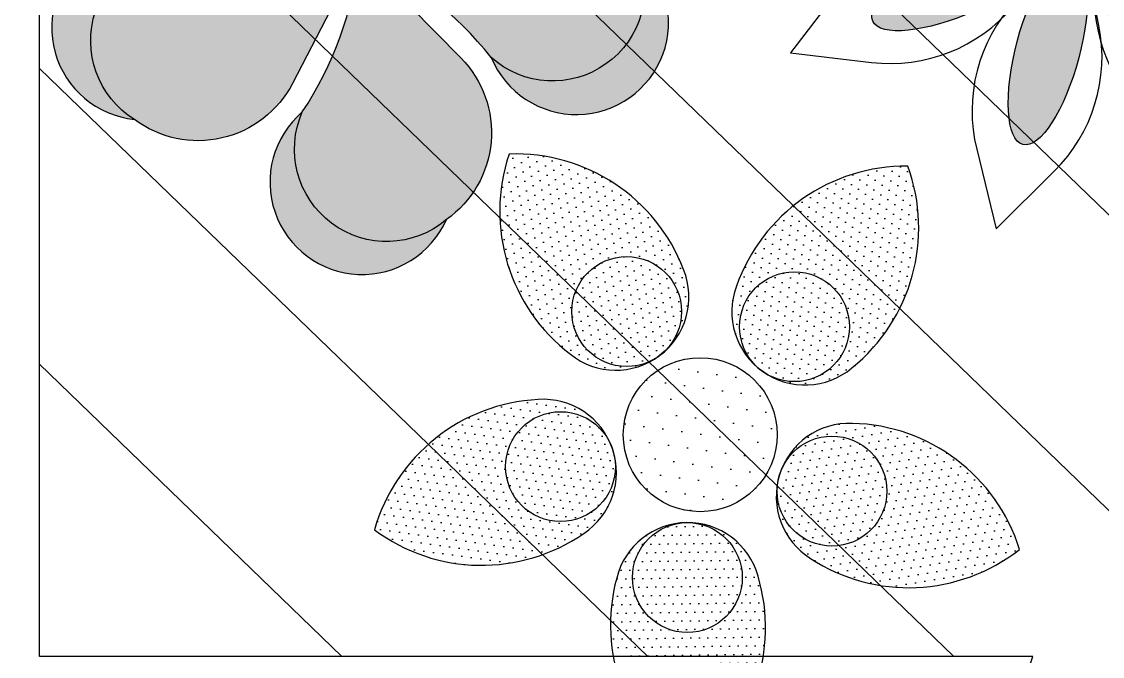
# Model space of a CAD drawing. Header units: millimetres. Extents: x 60.6 to 115.2, y 47.4 to 73.6.
# Drawn here: x 106.322 to 107.129, y 61.745 to 62.218 of the extents above; entities that cross this region are included whole.
import ezdxf

# ---------------------------------------------------------------- set-up
doc = ezdxf.new("R2010")
doc.units = ezdxf.units.MM
doc.layers.add('hatch 3', color=7, linetype='Continuous', true_color=0x57792a)
doc.layers.add('paving', color=251, linetype='Continuous', lineweight=30)
doc.layers.add('trees', color=118, linetype='Continuous')
pattern_1 = [(0, (-555.0435723174535, -382.4851912321677), (0.02778125, 0.05556249999999999), [0, -0.05556249999999999])]
pattern_2 = [(71.99999999999999, (192.2471370430775, -646.0722304677458), (-0.04425819931167044, 0.04359129559328276), [0, -0.05556249999999999])]
pattern_3 = [(144, (673.8588372499343, -16.80940638435482), (-0.05513432145547956, -0.02862159770970771), [0, -0.05556249999999999])]
pattern_4 = [(215.9999999999999, (224.2205279968658, 635.6834459915049), (0.01018331470552147, -0.06128041579020829), [0, -0.05556249999999998])]
pattern_5 = [(287.9999999999999, (-535.282929972424, 409.6833820927636), (0.06142795606162846, -0.009251782093366783), [0, -0.05556249999999997])]

# ---------------------------------------------------------------- blocks, each defined once
blk = doc.blocks.new('f6')
at = {"true_color": 0x297dd6}
h = blk.add_hatch(dxfattribs=at)
h.set_pattern_fill('DOTS', color=152, scale=0.035, style=0)
h.set_pattern_definition(pattern_1)
edge = h.paths.add_edge_path()
edge.add_arc((0.758425289384154, 1.239367710916188), 1.165600453108289, 124.6664119956931, 195.8507264397759)
edge.add_arc((0.09543470374762819, 1.042358418841639), 0.474084537981225, 194.8313336975684, 345.1686663024316)
edge.add_arc((-0.5675558818888976, 1.239367710916188), 1.165600453108289, 344.1492735602241, 415.3335880043069)
h = blk.add_hatch()
h.set_pattern_fill('DOTS', color=6, scale=0.035, style=0)
h.set_pattern_definition(pattern_1)
edge = h.paths.add_edge_path()
edge.add_arc((0.09543470374762819, 0.924300190205372), 0.3560263093449976, 0, 360)
h = blk.add_hatch(dxfattribs=at)
h.set_pattern_fill('DOTS', color=152, scale=0.035, angle=71.99999999999999, style=0)
h.set_pattern_definition(pattern_2)
edge = h.paths.add_edge_path()
edge.add_arc((-0.9443424341693475, 1.1042909985447), 1.165600453108376, 196.6664119956955, 267.8507264397782)
edge.add_arc((-0.9618508212433632, 0.4128702625318352), 0.474084537981221, 266.8313336975645, 417.1686663024277)
edge.add_arc((-1.354093150313935, -0.1567920348794258), 1.165600453108433, 56.14927356022203, 127.3335880043047)
h = blk.add_hatch(dxfattribs=at)
h.set_pattern_fill('DOTS', color=152, scale=0.035, angle=-72.00000000000006, style=0)
h.set_pattern_definition(pattern_5)
edge = h.paths.add_edge_path()
edge.add_arc((1.413075040935843, -0.3383196286392502), 1.165600453108433, 52.66641199569528, 123.850726439778)
edge.add_arc((1.020832711865271, 0.2313426687720108), 0.474084537981221, 122.8313336975722, 273.1686663024354)
edge.add_arc((1.003324324791255, 0.9227634047848761), 1.165600453108375, 272.1492735602218, 343.3335880043045)
h = blk.add_hatch()
h.set_pattern_fill('DOTS', color=6, scale=0.035, angle=71.99999999999999, style=0)
h.set_pattern_definition(pattern_2)
edge = h.paths.add_edge_path()
edge.add_arc((-0.8495707735966107, 0.3763882635573736), 0.3560263093449976, 0, 360)
at = {"true_color": 0xff4242}
h = blk.add_hatch(dxfattribs=at)
h.set_pattern_fill('DOTS', color=20, scale=0.06999999999999999, style=0)
h.set_pattern_definition([(0, (-555.0435723174535, -382.4851912321677), (0.05556249999999999, 0.111125), [0, -0.111125])])
edge = h.paths.add_edge_path()
edge.add_arc((0, 0), 0.498886422826332, 0, 360)
h = blk.add_hatch()
h.set_pattern_fill('DOTS', color=6, scale=0.035, angle=-72.00000000000006, style=0)
h.set_pattern_definition(pattern_5)
edge = h.paths.add_edge_path()
edge.add_arc((0.9085526642186323, 0.1948606697976629), 0.3560263093449976, 0, 360)
at = {"true_color": 0x297dd6}
h = blk.add_hatch(dxfattribs=at)
h.set_pattern_fill('DOTS', color=152, scale=0.035, angle=144, style=0)
h.set_pattern_definition(pattern_3)
edge = h.paths.add_edge_path()
edge.add_arc((-1.342061010719853, -0.556878340344892), 1.165600453108343, 268.6664119956968, 339.8507264397795)
edge.add_arc((-0.6898912033831369, -0.7871905636526491), 0.4740845379811423, 338.8313336975639, 489.1686663024272)
edge.add_arc((-0.2693197089385462, -1.336270517636835), 1.165600453108389, 128.1492735602179, 199.3335880043006)
h = blk.add_hatch()
h.set_pattern_fill('DOTS', color=6, scale=0.035, angle=144, style=0)
h.set_pattern_definition(pattern_3)
edge = h.paths.add_edge_path()
edge.add_arc((-0.6204983176789938, -0.6916794503601977), 0.3560263093449976, 0, 360)
h = blk.add_hatch(dxfattribs=at)
h.set_pattern_fill('DOTS', color=152, scale=0.035, angle=-144.0000000000001, style=0)
h.set_pattern_definition(pattern_4)
edge = h.paths.add_edge_path()
edge.add_arc((0.1149031145682937, -1.448460740476564), 1.165600453108296, 340.6664119957008, 411.8507264397834)
edge.add_arc((0.535474609012805, -0.8993807864924348), 0.4740845379811423, 50.83133369757284, 201.1686663024361)
edge.add_arc((1.187644416349441, -0.6690685631846209), 1.165600453108289, 200.1492735602245, 271.3335880043072)
h = blk.add_hatch()
h.set_pattern_fill('DOTS', color=6, scale=0.035, angle=-144.0000000000001, style=0)
h.set_pattern_definition(pattern_4)
edge = h.paths.add_edge_path()
edge.add_arc((0.4660817233085481, -0.8038696731999835), 0.3560263093449976, 0, 360)
at = {"color": 152, "true_color": 0x297dd6}
for points in [[(0.09543470374762819, 2.198048001546795, 0.3209893809381569), (-0.3628550189267798, 0.9210048888398887, 0.7696681608329942), (0.5537244264220362, 0.9210048888398887, 0.3209893809381569)], [(-2.060976929689673, 0.7699979838098443, 0.3209893809381569), (-0.9880560684135844, -0.0604894676666845, 0.7696681608329942), (-0.7048174431059806, 0.8112293865344782, 0.3209893809381569)], [(2.119958820311581, 0.5884703900500199, 0.3209893809381569), (0.7637993337278886, 0.6297017927746538, 0.7696681608329942), (1.047037959035492, -0.2420170614265089, 0.3209893809381569)], [(-1.369188496325364, -1.722163076283323, 0.3209893809381569), (-0.2477972141435885, -0.9583894358190719, 0.7696681608329942), (-0.9893255621253729, -0.4196375552886593, 0.3209893809381569)], [(1.214771901955032, -1.834353299122995, 0.3209893809381569), (0.834908967755041, -0.5318277781284451, 0.7696681608329942), (0.09338061977325651, -1.070579658658858, 0.3209893809381569)]]:
    blk.add_lwpolyline(points, format="xyb", close=True, dxfattribs=at)
at = {"color": 20, "true_color": 0xff4242}
for centre, radius in [((0.09543470374762819, 0.924300190205372), 0.3560263093449976), ((-0.8495707735966107, 0.3763882635573736), 0.3560263093449976), ((0, 0), 0.498886422826332), ((0.9085526642186323, 0.1948606697976629), 0.3560263093449976), ((-0.6204983176789938, -0.6916794503601977), 0.3560263093449976), ((0.4660817233085481, -0.8038696731999835), 0.3560263093449976)]:
    blk.add_circle(centre, radius, dxfattribs=at)
blk = doc.blocks.new('f2')
h = blk.add_hatch(color=6)
h.set_gradient(color1=(255, 0, 255), color2=(255, 148, 255), rotation=149.99999999999997, centered=1, one_color=1, tint=0.7900000214576721, name='SPHERICAL')
edge = h.paths.add_edge_path()
edge.add_arc((-0.30286094538077, 0.8935600880075695), 0.3827096552513209, 328.5005418024725, 534.1280019442122)
edge.add_arc((-0.3575548338541023, 0.7318413212193562), 0.3829239116107604, -5.7318021509013874, 148.3603458975861, ccw=False)
h = blk.add_hatch(color=4)
h.set_gradient(color1=(0, 255, 255), color2=(148, 255, 148), rotation=149.99999999999997, centered=1, tint=0.7900000214576721, name='SPHERICAL')
edge = h.paths.add_edge_path()
edge.add_line((1.13686837721616e-13, 6.821210263296962e-13), (-0.5336720486659488, 0.2772500015749984))
edge.add_arc((-0.3303525103445628, 0.6686150292887358), 0.441027685730268, 143.2141610671518, 242.5474999963788, ccw=False)
edge.add_arc((-0.3575548338799015, 0.7318413212030888), 0.382923911634806, -5.731802148093891, 148.3603458818587, ccw=False)
edge.add_arc((1.44726958630213, 0.2982549525804434), 1.477682398952213, 164.4819112068399, 191.6445595628605)
h = blk.add_hatch(color=4)
h.set_gradient(color1=(0, 255, 255), color2=(148, 255, 148), rotation=149.99999999999997, centered=1, tint=0.7900000214576721, name='SPHERICAL')
edge = h.paths.add_edge_path()
edge.add_line((1.13686837721616e-13, 5.684341886080801e-13), (0.09876668817935297, 0.5932272416258684))
edge.add_arc((0.5338061406664021, 0.5207973143828026), 0.4410276857303488, 71.2141610671593, 170.5474999963862, ccw=False)
edge.add_arc((0.585531937333857, 0.5662062601323633), 0.3829239116348236, -77.73180214808349, 76.3603458818692, ccw=False)
edge.add_arc((0.730888213777775, -1.284269321884207), 1.477682398952319, 92.48191120683994, 119.6445595628605)
h = blk.add_hatch(color=6)
h.set_gradient(color1=(255, 0, 255), color2=(255, 148, 255), rotation=149.99999999999997, centered=1, one_color=1, tint=0.7900000214576721, name='SPHERICAL')
edge = h.paths.add_edge_path()
edge.add_arc((0.7562369653455143, 0.5641631283255841), 0.3827096552513473, 256.5005418024642, 462.128001944204)
edge.add_arc((0.5855319373576487, 0.5662062601127753), 0.3829239116107868, -77.73180215090969, 76.36034589757782, ccw=False)
h = blk.add_hatch(color=6)
h.set_gradient(color1=(255, 0, 255), color2=(255, 148, 255), rotation=149.99999999999997, centered=1, one_color=1, tint=0.7900000214576721, name='SPHERICAL')
edge = h.paths.add_edge_path()
edge.add_arc((-0.9434153234556035, -0.01191262294611453), 0.3827096552512976, 40.50054180247453, 246.1280019442142)
edge.add_arc((-0.8065129775211696, -0.1139034492271033), 0.3829239116107372, 66.2681978491006, 220.3603458975881, ccw=False)
h = blk.add_hatch(color=4)
h.set_gradient(color1=(0, 255, 255), color2=(148, 255, 148), rotation=149.99999999999997, centered=1, tint=0.7900000214576721, name='SPHERICAL')
edge = h.paths.add_edge_path()
edge.add_line((1.13686837721616e-13, 5.684341886080801e-13), (-0.4285941531005619, -0.4218773172709689))
edge.add_arc((-0.7379752203280063, -0.1075705008926576), 0.4410276857303427, 215.2141610671491, 314.5474999963761, ccw=False)
edge.add_arc((-0.8065129775133264, -0.113903449256468), 0.3829239116348077, 66.2681978519102, 220.3603458818629, ccw=False)
edge.add_arc((0.1635735814412176, 1.468601019892605), 1.477682398952291, 236.4819112068376, 263.6445595628583)
h = blk.add_hatch(color=4)
h.set_gradient(color1=(0, 255, 255), color2=(148, 255, 148), rotation=149.99999999999997, centered=1, tint=0.7900000214576721, name='SPHERICAL')
edge = h.paths.add_edge_path()
edge.add_line((1.13686837721616e-13, 5.684341886080801e-13), (0.5947132189171498, 0.0893845968032565))
edge.add_arc((0.6602628486798723, -0.3467445877495119), 0.4410276857303776, -0.7858389328474118, 98.54749999637949, ccw=False)
edge.add_arc((0.7194334726509333, -0.3819066077973833), 0.3829239116348258, -149.73180214809207, 4.36034588186061, ccw=False)
edge.add_arc((-0.9955558282106018, -1.091977044212591), 1.4776823989521, 20.48191120683801, 47.6445595628586)
h = blk.add_hatch(color=6)
edge = h.paths.add_edge_path()
edge.add_arc((1.13686837721616e-13, 2.273736754432321e-13), 0.08501065561668127, 0, 360)
h = blk.add_hatch(color=4)
h.set_gradient(color1=(0, 255, 255), color2=(148, 255, 148), rotation=149.99999999999997, centered=1, tint=0.7900000214576721, name='SPHERICAL')
edge = h.paths.add_edge_path()
edge.add_line((1.13686837721616e-13, 5.684341886080801e-13), (0.2687862946704627, -0.5379845227299711))
edge.add_arc((-0.1257412586732986, -0.7350972550262425), 0.4410276857304039, -72.78583893284821, 26.54749999637869, ccw=False)
edge.add_arc((-0.1408975985911077, -0.8022375242785313), 0.3829239116348395, 138.2681978519085, 292.3603458818612, ccw=False)
edge.add_arc((-1.346175553309774, 0.6093903936269977), 1.477682398952277, 308.4819112068326, 335.6445595628532)
h = blk.add_hatch(color=6)
h.set_gradient(color1=(255, 0, 255), color2=(255, 148, 255), rotation=149.99999999999997, centered=1, one_color=1, tint=0.7900000214576721, name='SPHERICAL')
edge = h.paths.add_edge_path()
edge.add_arc((0.7702410935136086, -0.544888099502494), 0.3827096552513111, 184.5005418024697, 390.1280019442094)
edge.add_arc((0.7194334726399542, -0.3819066078263182), 0.3829239116107507, -149.73180215090417, 4.3603458975832154, ccw=False)
h = blk.add_hatch(color=6)
h.set_gradient(color1=(255, 0, 255), color2=(255, 148, 255), rotation=149.99999999999997, centered=1, one_color=1, tint=0.7900000214576721, name='SPHERICAL')
edge = h.paths.add_edge_path()
edge.add_arc((-0.2802017900221809, -0.9009224938828397), 0.3827096552512891, 112.5005418024618, 318.1280019442015)
edge.add_arc((-0.1408975986217626, -0.8022375242770046), 0.3829239116107287, 138.2681978490879, 292.36034589757537, ccw=False)
at = {"color": 6}
for points in [[(0.02345456887678665, 0.6935979281437312, 1.252986245437274), (-0.6835624984701099, 0.9327137302129813, -0.7960925965641129)], [(0.6668986896282831, 0.192026926492872, 1.252986245437274), (0.6758310422121667, 0.938330961988072, -0.7960925965641129)], [(-0.6524029688708879, 0.2366401676268879, 1.252986245437274), (-1.09829589970127, -0.3618821749422523, -0.7960925965641129)], [(0.388711488366539, -0.5749187608155353, 1.252986245437274), (1.101249053209699, -0.3527933030076156, -0.7960925965641129)], [(-0.4266617780001525, -0.5473462614462505, 1.252986245437274), (0.00477830275008273, -1.15636921424948, -0.7960925965641129)]]:
    blk.add_lwpolyline(points, format="xyb", close=True, dxfattribs=at)
for points in [[(1.13686837721616e-13, 6.821210263296962e-13), (-0.5336720486659488, 0.2772500015749984, -0.4627710773585052), (-0.6835624984612423, 0.9327137302988149, -0.7960925964319852), (0.02345456887678665, 0.6935979281437312, 0.1190774892510603), (1.13686837721616e-13, 6.821210263296962e-13, -4.880179825936269)], [(1.13686837721616e-13, 5.684341886080801e-13), (0.09876668817935297, 0.5932272416258684, -0.4627710773585052), (0.6758310422960676, 0.9383309620062619, -0.7960925964319852), (0.6668986896280558, 0.1920269264929857, 0.1190774892510603), (1.13686837721616e-13, 5.684341886080801e-13, -4.880179825936269)], [(1.13686837721616e-13, 5.684341886080801e-13), (-0.4285941531005619, -0.4218773172709689, -0.4627710773585052), (-1.098295899779828, -0.361882174907123, -0.7960925964319852), (-0.6524029688705468, 0.2366401676271153, 0.1190774892510603), (1.13686837721616e-13, 5.684341886080801e-13, -4.880179825936269)], [(1.13686837721616e-13, 5.684341886080801e-13), (0.5947132189171498, 0.0893845968032565, -0.4627710773585052), (1.101249053252673, -0.3527933030816257, -0.7960925964319852), (0.388711488366198, -0.5749187608149668, 0.1190774892510603), (1.13686837721616e-13, 5.684341886080801e-13, -4.880179825936269)], [(1.13686837721616e-13, 5.684341886080801e-13), (0.2687862946704627, -0.5379845227299711, -0.4627710773585052), (0.004778302692784564, -1.156369214313258, -0.7960925964319852), (-0.4266617780000388, -0.5473462614457958, 0.1190774892510603), (1.13686837721616e-13, 5.684341886080801e-13, -4.880179825936269)]]:
    blk.add_lwpolyline(points, format="xyb")
blk.add_circle((1.13686837721616e-13, 2.273736754432321e-13), 0.08501065561668127, dxfattribs=at)
blk = doc.blocks.new('f3')
h = blk.add_hatch(color=211)
h.set_gradient(color1=(255, 127, 255), color2=(255, 148, 255), rotation=149.99999999999997, centered=1, one_color=1, tint=0.7900000214576721, name='SPHERICAL')
edge = h.paths.add_edge_path()
edge.add_ellipse((-0.04864244301074905, 0.7822352856160251), major_axis=(0.01113780916014273, -0.6117509199791767), ratio=0.324112683537821, start_angle=0, end_angle=360)
h = blk.add_hatch(color=211)
h.set_gradient(color1=(255, 127, 255), color2=(255, 148, 255), rotation=149.99999999999997, centered=1, one_color=1, tint=0.7900000214576721, name='SPHERICAL')
edge = h.paths.add_edge_path()
edge.add_ellipse((0.5781354701020973, 0.5212367980975614), major_axis=(-0.4713418182421043, -0.3901283497318354), ratio=0.324112683537821, start_angle=0, end_angle=360)
h = blk.add_hatch(color=211)
h.set_gradient(color1=(255, 127, 255), color2=(255, 148, 255), rotation=149.99999999999997, centered=1, one_color=1, tint=0.7900000214576721, name='SPHERICAL')
edge = h.paths.add_edge_path()
edge.add_ellipse((0.7648682725393883, -0.1315278021584163), major_axis=(-0.5988914428871509, 0.1252688250316241), ratio=0.3241126835378211, start_angle=0, end_angle=360)
at = {"color": 91}
for points in [[(-0.04354845131456386, 1.942265168628182), (-0.2934262841015425, 1.499533377108492, 0.2520012310390229), (-0.3124846515795525, 0.551910671873884), (-0.03886593124207138, 0.01804151258420461), (0.2321512661028464, 0.5532360212473577, 0.2520012310390229), (0.2084811489612548, 1.500754748450618)], [(1.48825940511756, 1.240520956926957), (0.9863214717647679, 1.159844556399548, 0.2520012310390229), (0.2335575095487457, 0.5839118953754223), (-0.01323972497471004, 0.03712618927829681), (0.5741686498149647, 0.1589247302663352, 0.2520012310390229), (1.300210544323818, 0.7681990365226739)], [(1.894680264663066, -0.3946250098324526), (1.518651732226772, -0.05249504427229112, 0.2520012310390229), (0.5990287924073527, 0.1769513795497915), (0.01765895436551546, 0.02898991573283638), (0.4791280194363026, -0.3543242965561149, 0.2520012310390229), (1.408157570474941, -0.5420903907884167)]]:
    blk.add_lwpolyline(points, format="xyb", close=True, dxfattribs=at)
at = {"color": 211}
for centre, major_axis, ratio in [((-0.04864244301074905, 0.7822352856160251), (0.01113780916014273, -0.6117509199791767), 0.324112683537821), ((0.5781354701020973, 0.5212367980975614), (-0.4713418182421035, -0.3901283497318349), 0.324112683537821), ((0.7648682725393883, -0.1315278021584163), (-0.5988914428871508, 0.1252688250316241), 0.3241126835378211)]:
    blk.add_ellipse(centre, major_axis=major_axis, ratio=ratio, dxfattribs=at)

msp = doc.modelspace()

# ---------------------------------------------------------------- hatches: boundary and pattern name
at = {"layer": 'hatch 3', "linetype": 'Continuous'}
h = msp.add_hatch(dxfattribs=at)
h.set_pattern_fill('ANSI31', color=256, scale=0.05, angle=91, style=0)
h.set_pattern_definition([(136, (-529.2652610559677, -497.6456645938825), (-0.1102770163103658, -0.1141951933037609), [])])
h.paths.add_polyline_path([(110.6890683594065, 71.14285930643041), (110.318347710949, 71.28656020877486), (109.8242617537986, 69.83188751560942), (107.3321177425034, 62.49459369415456), (106.3353787113592, 62.4945936941582), (106.3353787113565, 61.74459337035694), (107.0773768447135, 61.74459337035557), (106.6018608174552, 60.34459369417618), (105.4353784854592, 60.3445936941763), (105.435378485459, 58.14459369417625), (105.8546211732124, 58.14459369417625), (104.9715198468091, 55.54459390420777), (104.2353784854589, 55.54459390420766), (104.2353784854589, 53.96121672096263), (104.4337188453952, 53.96121672096263), (103.7883754294087, 52.06121646520955), (102.3353781115464, 52.06121646520955), (102.3353781115464, 50.24499847517484), (103.5843835626384, 50.24499847517473)])

# ---------------------------------------------------------------- linework, layer by layer
at = {"layer": 'paving', "color": 139}
msp.add_line((106.3353787113565, 61.74459337035694), (106.3353787113483, 62.4945936941582), dxfattribs=at)
for points in [[(110.6890683594065, 71.14285930643041), (103.5843835626384, 50.24499847517473), (102.3353781115464, 50.24499847517484), (102.3353781115464, 52.06121646520955), (103.7883754294087, 52.06121646520955), (104.4337188453952, 53.96121672096263), (104.2353784854589, 53.96121672096263), (104.2353784854589, 55.54459390420766), (104.9715198468091, 55.54459390420777), (105.8546211732124, 58.14459369417625), (105.435378485459, 58.14459369417625), (105.4353784854592, 60.3445936941763), (106.6018608174552, 60.34459369417618), (107.0773768447135, 61.74459337035557), (106.3353787113565, 61.74459337035694), (106.3353787113592, 62.4945936941582), (107.3321177425034, 62.49459369415456), (109.8242617537986, 69.83188751560942), (110.318347710949, 71.28656020877486)], [(107.0773768447135, 61.74459337035557), (106.3353787113564, 61.74459337035455), (106.3353787113483, 62.4945936941582), (107.3321177425034, 62.49459369415456), (107.3321177425034, 62.49459369415456)]]:
    msp.add_lwpolyline(points, dxfattribs=at)

# ---------------------------------------------------------------- block references
at = {"xscale": 0.1799999999998363, "yscale": 0.1799999999998363, "zscale": 0.1799999999998363, "rotation": 90}
msp.add_blockref('f2', (106.5742643924644, 62.26830036359945), dxfattribs=at)
at = {"layer": 'trees'}
for name, p, xscale, yscale, zscale, rotation in [('f3', (107.1088114435169, 62.28870501407323), 0.1199999999999419, 0.1199999999999419, 0.1199999999999419, 215.5391470091211), ('f6', (106.8289039388156, 61.91001011829439), 0.1152000000002311, 0.1152000000002311, 0.1152000000002311, 108.7581404150233)]:
    msp.add_blockref(name, p, dxfattribs=dict(at, xscale=xscale, yscale=yscale, zscale=zscale, rotation=rotation))

doc.saveas('drawing.dxf')
